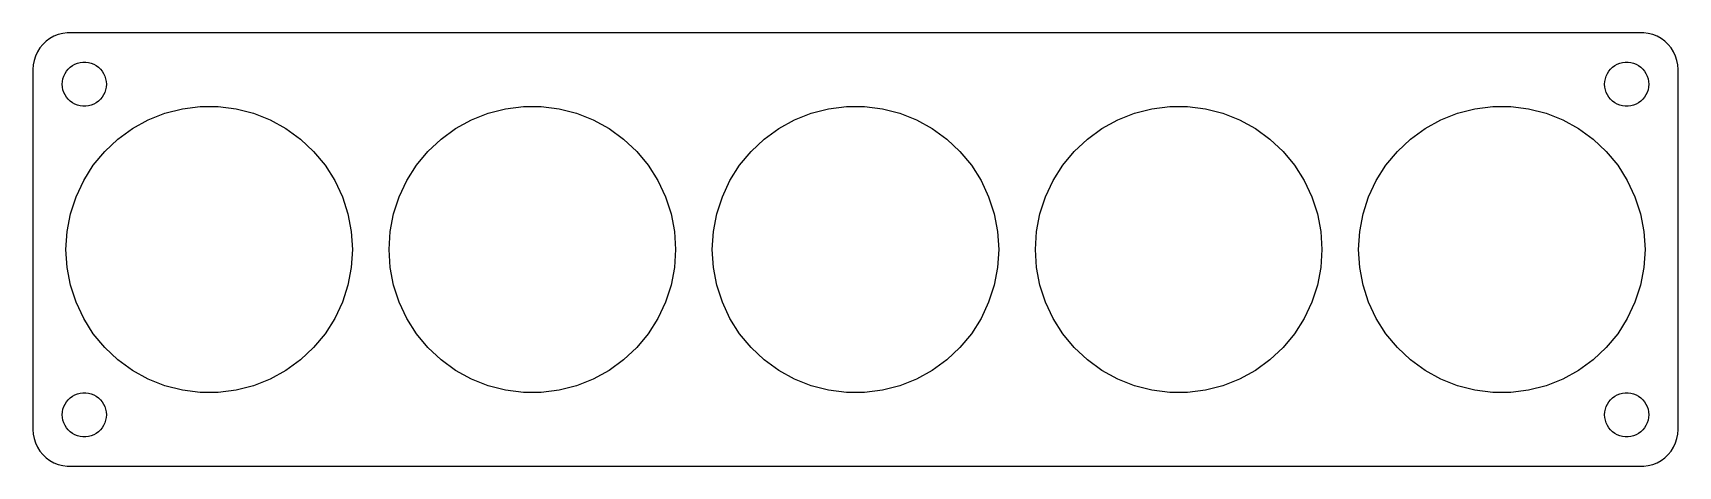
# Model space of a CAD drawing. Header units: metres. Extents: x -112 to 112, y -29 to 29.
import ezdxf

# ---------------------------------------------------------------- set-up
doc = ezdxf.new("R2010")
doc.units = ezdxf.units.M

msp = doc.modelspace()

# ---------------------------------------------------------------- linework, layer by layer
for p, q in [((-108.545, 29.2553), (-109.129, 29.0241)), ((-107.937, 29.4114), (-108.545, 29.2553)), ((-107.314, 29.4901), (-107.937, 29.4114)), ((107.314, 29.4901), (-107.314, 29.4901)), ((107.937, 29.4114), (107.314, 29.4901)), ((108.545, 29.2553), (107.937, 29.4114)), ((109.129, 29.0241), (108.545, 29.2553)), ((-111.382, 26.9088), (-111.649, 26.3406)), ((-111.045, 27.4389), (-111.382, 26.9088)), ((-110.645, 27.9227), (-111.045, 27.4389)), ((-110.187, 28.3526), (-110.645, 27.9227)), ((-109.679, 28.7216), (-110.187, 28.3526)), ((-109.129, 29.0241), (-109.679, 28.7216)), ((109.679, 28.7216), (109.129, 29.0241)), ((110.187, 28.3526), (109.679, 28.7216)), ((110.645, 27.9227), (110.187, 28.3526)), ((111.045, 27.4389), (110.645, 27.9227)), ((111.382, 26.9088), (111.045, 27.4389)), ((111.649, 26.3406), (111.382, 26.9088)), ((-111.961, 25.1267), (-112, 24.5)), ((-111.843, 25.7434), (-111.961, 25.1267)), ((-111.649, 26.3406), (-111.843, 25.7434)), ((-107.187, 24.5536), (-106.912, 24.8115)), ((-106.912, 24.8115), (-106.607, 25.033)), ((-106.607, 25.033), (-106.277, 25.2145)), ((-106.277, 25.2145), (-105.927, 25.3532)), ((-105.927, 25.3532), (-105.562, 25.4469)), ((-105.562, 25.4469), (-105.188, 25.4941)), ((-105.188, 25.4941), (-104.812, 25.4941)), ((-104.812, 25.4941), (-104.438, 25.4469)), ((-104.438, 25.4469), (-104.073, 25.3532)), ((-104.073, 25.3532), (-103.723, 25.2145)), ((-103.723, 25.2145), (-103.393, 25.033)), ((-103.393, 25.033), (-103.088, 24.8115)), ((-103.088, 24.8115), (-102.813, 24.5536)), ((102.813, 24.5536), (103.088, 24.8115)), ((103.088, 24.8115), (103.393, 25.033)), ((103.393, 25.033), (103.723, 25.2145)), ((103.723, 25.2145), (104.073, 25.3532)), ((104.073, 25.3532), (104.438, 25.4469)), ((104.438, 25.4469), (104.812, 25.4941)), ((104.812, 25.4941), (105.188, 25.4941)), ((105.188, 25.4941), (105.562, 25.4469)), ((105.562, 25.4469), (105.927, 25.3532)), ((105.927, 25.3532), (106.277, 25.2145)), ((106.277, 25.2145), (106.607, 25.033)), ((106.607, 25.033), (106.912, 24.8115)), ((106.912, 24.8115), (107.187, 24.5536)), ((111.843, 25.7434), (111.649, 26.3406)), ((111.961, 25.1267), (111.843, 25.7434)), ((112, 24.5), (111.961, 25.1267)), ((-112, 24.5), (-112, -24.5)), ((-108, 22.5), (-107.976, 22.876)), ((-107.976, 22.124), (-108, 22.5)), ((-107.976, 22.876), (-107.906, 23.2461)), ((-107.906, 23.2461), (-107.789, 23.6044)), ((-107.789, 23.6044), (-107.629, 23.9453)), ((-107.629, 23.9453), (-107.427, 24.2634)), ((-107.427, 24.2634), (-107.187, 24.5536)), ((-102.813, 24.5536), (-102.573, 24.2634)), ((-102.573, 24.2634), (-102.371, 23.9453)), ((-102.371, 23.9453), (-102.211, 23.6044)), ((-102.211, 23.6044), (-102.094, 23.2461)), ((-102.094, 23.2461), (-102.024, 22.876)), ((-102.024, 22.876), (-102, 22.5)), ((-102, 22.5), (-102.024, 22.124)), ((102, 22.5), (102.024, 22.876)), ((102.024, 22.124), (102, 22.5)), ((102.024, 22.876), (102.094, 23.2461)), ((102.094, 23.2461), (102.211, 23.6044)), ((102.211, 23.6044), (102.371, 23.9453)), ((102.371, 23.9453), (102.573, 24.2634)), ((102.573, 24.2634), (102.813, 24.5536)), ((107.187, 24.5536), (107.427, 24.2634)), ((107.427, 24.2634), (107.629, 23.9453)), ((107.629, 23.9453), (107.789, 23.6044)), ((107.789, 23.6044), (107.906, 23.2461)), ((107.906, 23.2461), (107.976, 22.876)), ((107.976, 22.876), (108, 22.5)), ((108, 22.5), (107.976, 22.124)), ((112, -24.5), (112, 24.5)), ((-107.906, 21.7539), (-107.976, 22.124)), ((-107.789, 21.3956), (-107.906, 21.7539)), ((-107.629, 21.0547), (-107.789, 21.3956)), ((-107.427, 20.7366), (-107.629, 21.0547)), ((-107.187, 20.4464), (-107.427, 20.7366)), ((-106.912, 20.1884), (-107.187, 20.4464)), ((-106.607, 19.967), (-106.912, 20.1884)), ((-103.088, 20.1884), (-103.393, 19.967)), ((-102.813, 20.4464), (-103.088, 20.1884)), ((-102.573, 20.7366), (-102.813, 20.4464)), ((-102.371, 21.0547), (-102.573, 20.7366)), ((-102.211, 21.3956), (-102.371, 21.0547)), ((-102.094, 21.7539), (-102.211, 21.3956)), ((-102.024, 22.124), (-102.094, 21.7539)), ((102.094, 21.7539), (102.024, 22.124)), ((102.211, 21.3956), (102.094, 21.7539)), ((102.371, 21.0547), (102.211, 21.3956)), ((102.573, 20.7366), (102.371, 21.0547)), ((102.813, 20.4464), (102.573, 20.7366)), ((103.088, 20.1884), (102.813, 20.4464)), ((103.393, 19.967), (103.088, 20.1884)), ((106.912, 20.1884), (106.607, 19.967)), ((107.187, 20.4464), (106.912, 20.1884)), ((107.427, 20.7366), (107.187, 20.4464)), ((107.629, 21.0547), (107.427, 20.7366)), ((107.789, 21.3956), (107.629, 21.0547)), ((107.906, 21.7539), (107.789, 21.3956)), ((107.976, 22.124), (107.906, 21.7539)), ((-106.277, 19.7855), (-106.607, 19.967)), ((-105.927, 19.6468), (-106.277, 19.7855)), ((-105.562, 19.5531), (-105.927, 19.6468)), ((-105.188, 19.5059), (-105.562, 19.5531)), ((-104.812, 19.5059), (-105.188, 19.5059)), ((-104.438, 19.5531), (-104.812, 19.5059)), ((-104.073, 19.6468), (-104.438, 19.5531)), ((-103.723, 19.7855), (-104.073, 19.6468)), ((-103.393, 19.967), (-103.723, 19.7855)), ((-96.3027, 17.6441), (-94.0258, 18.5456)), ((-94.0258, 18.5456), (-91.6539, 19.1546)), ((-91.6539, 19.1546), (-89.2244, 19.4615)), ((-89.2244, 19.4615), (-86.7756, 19.4615)), ((-86.7756, 19.4615), (-84.3461, 19.1546)), ((-84.3461, 19.1546), (-81.9742, 18.5456)), ((-81.9742, 18.5456), (-79.6973, 17.6441)), ((-52.3027, 17.6441), (-50.0258, 18.5456)), ((-50.0258, 18.5456), (-47.6539, 19.1546)), ((-47.6539, 19.1546), (-45.2244, 19.4615)), ((-45.2244, 19.4615), (-42.7756, 19.4615)), ((-42.7756, 19.4615), (-40.3461, 19.1546)), ((-40.3461, 19.1546), (-37.9742, 18.5456)), ((-37.9742, 18.5456), (-35.6973, 17.6441)), ((-8.30269, 17.6441), (-6.02582, 18.5456)), ((-6.02582, 18.5456), (-3.65393, 19.1546)), ((-3.65393, 19.1546), (-1.22441, 19.4615)), ((-1.22441, 19.4615), (1.22441, 19.4615)), ((1.22441, 19.4615), (3.65393, 19.1546)), ((3.65393, 19.1546), (6.02582, 18.5456)), ((6.02582, 18.5456), (8.30269, 17.6441)), ((35.6973, 17.6441), (37.9742, 18.5456)), ((37.9742, 18.5456), (40.3461, 19.1546)), ((40.3461, 19.1546), (42.7756, 19.4615)), ((42.7756, 19.4615), (45.2244, 19.4615)), ((45.2244, 19.4615), (47.6539, 19.1546)), ((47.6539, 19.1546), (50.0258, 18.5456)), ((50.0258, 18.5456), (52.3027, 17.6441)), ((79.6973, 17.6441), (81.9742, 18.5456)), ((81.9742, 18.5456), (84.3461, 19.1546)), ((84.3461, 19.1546), (86.7756, 19.4615)), ((86.7756, 19.4615), (89.2244, 19.4615)), ((89.2244, 19.4615), (91.6539, 19.1546)), ((91.6539, 19.1546), (94.0258, 18.5456)), ((94.0258, 18.5456), (96.3027, 17.6441)), ((103.723, 19.7855), (103.393, 19.967)), ((104.073, 19.6468), (103.723, 19.7855)), ((104.438, 19.5531), (104.073, 19.6468)), ((104.812, 19.5059), (104.438, 19.5531)), ((105.188, 19.5059), (104.812, 19.5059)), ((105.562, 19.5531), (105.188, 19.5059)), ((105.927, 19.6468), (105.562, 19.5531)), ((106.277, 19.7855), (105.927, 19.6468)), ((106.607, 19.967), (106.277, 19.7855)), ((-100.43, 15.025), (-98.4486, 16.4644)), ((-98.4486, 16.4644), (-96.3027, 17.6441)), ((-79.6973, 17.6441), (-77.5514, 16.4644)), ((-77.5514, 16.4644), (-75.5702, 15.025)), ((-56.4298, 15.025), (-54.4486, 16.4644)), ((-54.4486, 16.4644), (-52.3027, 17.6441)), ((-35.6973, 17.6441), (-33.5514, 16.4644)), ((-33.5514, 16.4644), (-31.5702, 15.025)), ((-12.4298, 15.025), (-10.4486, 16.4644)), ((-10.4486, 16.4644), (-8.30269, 17.6441)), ((8.30269, 17.6441), (10.4486, 16.4644)), ((10.4486, 16.4644), (12.4298, 15.025)), ((31.5702, 15.025), (33.5514, 16.4644)), ((33.5514, 16.4644), (35.6973, 17.6441)), ((52.3027, 17.6441), (54.4486, 16.4644)), ((54.4486, 16.4644), (56.4298, 15.025)), ((75.5702, 15.025), (77.5514, 16.4644)), ((77.5514, 16.4644), (79.6973, 17.6441)), ((96.3027, 17.6441), (98.4486, 16.4644)), ((98.4486, 16.4644), (100.43, 15.025)), ((-102.215, 13.3487), (-100.43, 15.025)), ((-75.5702, 15.025), (-73.7851, 13.3487)), ((-58.2149, 13.3487), (-56.4298, 15.025)), ((-31.5702, 15.025), (-29.7851, 13.3487)), ((-14.2149, 13.3487), (-12.4298, 15.025)), ((12.4298, 15.025), (14.2149, 13.3487)), ((29.7851, 13.3487), (31.5702, 15.025)), ((56.4298, 15.025), (58.2149, 13.3487)), ((73.7851, 13.3487), (75.5702, 15.025)), ((100.43, 15.025), (102.215, 13.3487)), ((-105.088, 9.3942), (-103.776, 11.4618)), ((-103.776, 11.4618), (-102.215, 13.3487)), ((-73.7851, 13.3487), (-72.2242, 11.4618)), ((-72.2242, 11.4618), (-70.912, 9.3942)), ((-61.088, 9.3942), (-59.7758, 11.4618)), ((-59.7758, 11.4618), (-58.2149, 13.3487)), ((-29.7851, 13.3487), (-28.2242, 11.4618)), ((-28.2242, 11.4618), (-26.912, 9.3942)), ((-17.088, 9.3942), (-15.7758, 11.4618)), ((-15.7758, 11.4618), (-14.2149, 13.3487)), ((14.2149, 13.3487), (15.7758, 11.4618)), ((15.7758, 11.4618), (17.088, 9.3942)), ((26.912, 9.3942), (28.2242, 11.4618)), ((28.2242, 11.4618), (29.7851, 13.3487)), ((58.2149, 13.3487), (59.7758, 11.4618)), ((59.7758, 11.4618), (61.088, 9.3942)), ((70.912, 9.3942), (72.2242, 11.4618)), ((72.2242, 11.4618), (73.7851, 13.3487)), ((102.215, 13.3487), (103.776, 11.4618)), ((103.776, 11.4618), (105.088, 9.3942)), ((-106.131, 7.17842), (-105.088, 9.3942)), ((-70.912, 9.3942), (-69.8694, 7.17842)), ((-62.1306, 7.17842), (-61.088, 9.3942)), ((-26.912, 9.3942), (-25.8694, 7.17842)), ((-18.1306, 7.17842), (-17.088, 9.3942)), ((17.088, 9.3942), (18.1306, 7.17842)), ((25.8694, 7.17842), (26.912, 9.3942)), ((61.088, 9.3942), (62.1306, 7.17842)), ((69.8694, 7.17842), (70.912, 9.3942)), ((105.088, 9.3942), (106.131, 7.17842)), ((-106.887, 4.84944), (-106.131, 7.17842)), ((-69.8694, 7.17842), (-69.1126, 4.84944)), ((-62.8874, 4.84944), (-62.1306, 7.17842)), ((-25.8694, 7.17842), (-25.1126, 4.84944)), ((-18.8874, 4.84944), (-18.1306, 7.17842)), ((18.1306, 7.17842), (18.8874, 4.84944)), ((25.1126, 4.84944), (25.8694, 7.17842)), ((62.1306, 7.17842), (62.8874, 4.84944)), ((69.1126, 4.84944), (69.8694, 7.17842)), ((106.131, 7.17842), (106.887, 4.84944)), ((-107.346, 2.44398), (-106.887, 4.84944)), ((-69.1126, 4.84944), (-68.6538, 2.44398)), ((-63.3462, 2.44398), (-62.8874, 4.84944)), ((-25.1126, 4.84944), (-24.6538, 2.44398)), ((-19.3462, 2.44398), (-18.8874, 4.84944)), ((18.8874, 4.84944), (19.3462, 2.44398)), ((24.6538, 2.44398), (25.1126, 4.84944)), ((62.8874, 4.84944), (63.3462, 2.44398)), ((68.6538, 2.44398), (69.1126, 4.84944)), ((106.887, 4.84944), (107.346, 2.44398)), ((-107.5, 0), (-107.346, 2.44398)), ((-68.6538, 2.44398), (-68.5, 0)), ((-63.5, 0), (-63.3462, 2.44398)), ((-24.6538, 2.44398), (-24.5, 0)), ((-19.5, 0), (-19.3462, 2.44398)), ((19.3462, 2.44398), (19.5, 0)), ((24.5, 0), (24.6538, 2.44398)), ((63.3462, 2.44398), (63.5, 0)), ((68.5, 0), (68.6538, 2.44398)), ((107.346, 2.44398), (107.5, 0)), ((-107.346, -2.44398), (-107.5, 0)), ((-68.5, 0), (-68.6538, -2.44398)), ((-63.3462, -2.44398), (-63.5, 0)), ((-24.5, 0), (-24.6538, -2.44398)), ((-19.3462, -2.44398), (-19.5, 0)), ((19.5, 0), (19.3462, -2.44398)), ((24.6538, -2.44398), (24.5, 0)), ((63.5, 0), (63.3462, -2.44398)), ((68.6538, -2.44398), (68.5, 0)), ((107.5, 0), (107.346, -2.44398)), ((-106.887, -4.84944), (-107.346, -2.44398)), ((-68.6538, -2.44398), (-69.1126, -4.84944)), ((-62.8874, -4.84944), (-63.3462, -2.44398)), ((-24.6538, -2.44398), (-25.1126, -4.84944)), ((-18.8874, -4.84944), (-19.3462, -2.44398)), ((19.3462, -2.44398), (18.8874, -4.84944)), ((25.1126, -4.84944), (24.6538, -2.44398)), ((63.3462, -2.44398), (62.8874, -4.84944)), ((69.1126, -4.84944), (68.6538, -2.44398)), ((107.346, -2.44398), (106.887, -4.84944)), ((-106.131, -7.17842), (-106.887, -4.84944)), ((-69.1126, -4.84944), (-69.8694, -7.17842)), ((-62.1306, -7.17842), (-62.8874, -4.84944)), ((-25.1126, -4.84944), (-25.8694, -7.17842)), ((-18.1306, -7.17842), (-18.8874, -4.84944)), ((18.8874, -4.84944), (18.1306, -7.17842)), ((25.8694, -7.17842), (25.1126, -4.84944)), ((62.8874, -4.84944), (62.1306, -7.17842)), ((69.8694, -7.17842), (69.1126, -4.84944)), ((106.887, -4.84944), (106.131, -7.17842)), ((-105.088, -9.3942), (-106.131, -7.17842)), ((-69.8694, -7.17842), (-70.912, -9.3942)), ((-61.088, -9.3942), (-62.1306, -7.17842)), ((-25.8694, -7.17842), (-26.912, -9.3942)), ((-17.088, -9.3942), (-18.1306, -7.17842)), ((18.1306, -7.17842), (17.088, -9.3942)), ((26.912, -9.3942), (25.8694, -7.17842)), ((62.1306, -7.17842), (61.088, -9.3942)), ((70.912, -9.3942), (69.8694, -7.17842)), ((106.131, -7.17842), (105.088, -9.3942)), ((-103.776, -11.4618), (-105.088, -9.3942)), ((-70.912, -9.3942), (-72.2242, -11.4618)), ((-59.7758, -11.4618), (-61.088, -9.3942)), ((-26.912, -9.3942), (-28.2242, -11.4618)), ((-15.7758, -11.4618), (-17.088, -9.3942)), ((17.088, -9.3942), (15.7758, -11.4618)), ((28.2242, -11.4618), (26.912, -9.3942)), ((61.088, -9.3942), (59.7758, -11.4618)), ((72.2242, -11.4618), (70.912, -9.3942)), ((105.088, -9.3942), (103.776, -11.4618)), ((-102.215, -13.3487), (-103.776, -11.4618)), ((-100.43, -15.025), (-102.215, -13.3487)), ((-73.7851, -13.3487), (-75.5702, -15.025)), ((-72.2242, -11.4618), (-73.7851, -13.3487)), ((-58.2149, -13.3487), (-59.7758, -11.4618)), ((-56.4298, -15.025), (-58.2149, -13.3487)), ((-29.7851, -13.3487), (-31.5702, -15.025)), ((-28.2242, -11.4618), (-29.7851, -13.3487)), ((-14.2149, -13.3487), (-15.7758, -11.4618)), ((-12.4298, -15.025), (-14.2149, -13.3487)), ((14.2149, -13.3487), (12.4298, -15.025)), ((15.7758, -11.4618), (14.2149, -13.3487)), ((29.7851, -13.3487), (28.2242, -11.4618)), ((31.5702, -15.025), (29.7851, -13.3487)), ((58.2149, -13.3487), (56.4298, -15.025)), ((59.7758, -11.4618), (58.2149, -13.3487)), ((73.7851, -13.3487), (72.2242, -11.4618)), ((75.5702, -15.025), (73.7851, -13.3487)), ((102.215, -13.3487), (100.43, -15.025)), ((103.776, -11.4618), (102.215, -13.3487)), ((-98.4486, -16.4644), (-100.43, -15.025)), ((-75.5702, -15.025), (-77.5514, -16.4644)), ((-54.4486, -16.4644), (-56.4298, -15.025)), ((-31.5702, -15.025), (-33.5514, -16.4644)), ((-10.4486, -16.4644), (-12.4298, -15.025)), ((12.4298, -15.025), (10.4486, -16.4644)), ((33.5514, -16.4644), (31.5702, -15.025)), ((56.4298, -15.025), (54.4486, -16.4644)), ((77.5514, -16.4644), (75.5702, -15.025)), ((100.43, -15.025), (98.4486, -16.4644)), ((-96.3027, -17.6441), (-98.4486, -16.4644)), ((-94.0258, -18.5456), (-96.3027, -17.6441)), ((-79.6973, -17.6441), (-81.9742, -18.5456)), ((-77.5514, -16.4644), (-79.6973, -17.6441)), ((-52.3027, -17.6441), (-54.4486, -16.4644)), ((-50.0258, -18.5456), (-52.3027, -17.6441)), ((-35.6973, -17.6441), (-37.9742, -18.5456)), ((-33.5514, -16.4644), (-35.6973, -17.6441)), ((-8.30269, -17.6441), (-10.4486, -16.4644)), ((-6.02582, -18.5456), (-8.30269, -17.6441)), ((8.30269, -17.6441), (6.02582, -18.5456)), ((10.4486, -16.4644), (8.30269, -17.6441)), ((35.6973, -17.6441), (33.5514, -16.4644)), ((37.9742, -18.5456), (35.6973, -17.6441)), ((52.3027, -17.6441), (50.0258, -18.5456)), ((54.4486, -16.4644), (52.3027, -17.6441)), ((79.6973, -17.6441), (77.5514, -16.4644)), ((81.9742, -18.5456), (79.6973, -17.6441)), ((96.3027, -17.6441), (94.0258, -18.5456)), ((98.4486, -16.4644), (96.3027, -17.6441)), ((-106.912, -20.1884), (-106.607, -19.967)), ((-106.607, -19.967), (-106.277, -19.7855)), ((-106.277, -19.7855), (-105.927, -19.6468)), ((-105.927, -19.6468), (-105.562, -19.5531)), ((-105.562, -19.5531), (-105.188, -19.5059)), ((-105.188, -19.5059), (-104.812, -19.5059)), ((-104.812, -19.5059), (-104.438, -19.5531)), ((-104.438, -19.5531), (-104.073, -19.6468)), ((-104.073, -19.6468), (-103.723, -19.7855)), ((-103.723, -19.7855), (-103.393, -19.967)), ((-103.393, -19.967), (-103.088, -20.1884)), ((-91.6539, -19.1546), (-94.0258, -18.5456)), ((-89.2244, -19.4615), (-91.6539, -19.1546)), ((-86.7756, -19.4615), (-89.2244, -19.4615)), ((-84.3461, -19.1546), (-86.7756, -19.4615)), ((-81.9742, -18.5456), (-84.3461, -19.1546)), ((-47.6539, -19.1546), (-50.0258, -18.5456)), ((-45.2244, -19.4615), (-47.6539, -19.1546)), ((-42.7756, -19.4615), (-45.2244, -19.4615)), ((-40.3461, -19.1546), (-42.7756, -19.4615)), ((-37.9742, -18.5456), (-40.3461, -19.1546)), ((-3.65393, -19.1546), (-6.02582, -18.5456)), ((-1.22441, -19.4615), (-3.65393, -19.1546)), ((1.22441, -19.4615), (-1.22441, -19.4615)), ((3.65393, -19.1546), (1.22441, -19.4615)), ((6.02582, -18.5456), (3.65393, -19.1546)), ((40.3461, -19.1546), (37.9742, -18.5456)), ((42.7756, -19.4615), (40.3461, -19.1546)), ((45.2244, -19.4615), (42.7756, -19.4615)), ((47.6539, -19.1546), (45.2244, -19.4615)), ((50.0258, -18.5456), (47.6539, -19.1546)), ((84.3461, -19.1546), (81.9742, -18.5456)), ((86.7756, -19.4615), (84.3461, -19.1546)), ((89.2244, -19.4615), (86.7756, -19.4615)), ((91.6539, -19.1546), (89.2244, -19.4615)), ((94.0258, -18.5456), (91.6539, -19.1546)), ((103.088, -20.1884), (103.393, -19.967)), ((103.393, -19.967), (103.723, -19.7855)), ((103.723, -19.7855), (104.073, -19.6468)), ((104.073, -19.6468), (104.438, -19.5531)), ((104.438, -19.5531), (104.812, -19.5059)), ((104.812, -19.5059), (105.188, -19.5059)), ((105.188, -19.5059), (105.562, -19.5531)), ((105.562, -19.5531), (105.927, -19.6468)), ((105.927, -19.6468), (106.277, -19.7855)), ((106.277, -19.7855), (106.607, -19.967)), ((106.607, -19.967), (106.912, -20.1884)), ((-108, -22.5), (-107.976, -22.124)), ((-107.976, -22.124), (-107.906, -21.7539)), ((-107.906, -21.7539), (-107.789, -21.3956)), ((-107.789, -21.3956), (-107.629, -21.0547)), ((-107.629, -21.0547), (-107.427, -20.7366)), ((-107.427, -20.7366), (-107.187, -20.4464)), ((-107.187, -20.4464), (-106.912, -20.1884)), ((-103.088, -20.1884), (-102.813, -20.4464)), ((-102.813, -20.4464), (-102.573, -20.7366)), ((-102.573, -20.7366), (-102.371, -21.0547)), ((-102.371, -21.0547), (-102.211, -21.3956)), ((-102.211, -21.3956), (-102.094, -21.7539)), ((-102.094, -21.7539), (-102.024, -22.124)), ((-102.024, -22.124), (-102, -22.5)), ((102, -22.5), (102.024, -22.124)), ((102.024, -22.124), (102.094, -21.7539)), ((102.094, -21.7539), (102.211, -21.3956)), ((102.211, -21.3956), (102.371, -21.0547)), ((102.371, -21.0547), (102.573, -20.7366)), ((102.573, -20.7366), (102.813, -20.4464)), ((102.813, -20.4464), (103.088, -20.1884)), ((106.912, -20.1884), (107.187, -20.4464)), ((107.187, -20.4464), (107.427, -20.7366)), ((107.427, -20.7366), (107.629, -21.0547)), ((107.629, -21.0547), (107.789, -21.3956)), ((107.789, -21.3956), (107.906, -21.7539)), ((107.906, -21.7539), (107.976, -22.124)), ((107.976, -22.124), (108, -22.5)), ((-112, -24.5), (-111.961, -25.1267)), ((-107.976, -22.876), (-108, -22.5)), ((-107.906, -23.2461), (-107.976, -22.876)), ((-107.789, -23.6044), (-107.906, -23.2461)), ((-107.629, -23.9453), (-107.789, -23.6044)), ((-107.427, -24.2634), (-107.629, -23.9453)), ((-107.187, -24.5536), (-107.427, -24.2634)), ((-106.912, -24.8115), (-107.187, -24.5536)), ((-102.813, -24.5536), (-103.088, -24.8115)), ((-102.573, -24.2634), (-102.813, -24.5536)), ((-102.371, -23.9453), (-102.573, -24.2634)), ((-102.211, -23.6044), (-102.371, -23.9453)), ((-102.094, -23.2461), (-102.211, -23.6044)), ((-102.024, -22.876), (-102.094, -23.2461)), ((-102, -22.5), (-102.024, -22.876)), ((102.024, -22.876), (102, -22.5)), ((102.094, -23.2461), (102.024, -22.876)), ((102.211, -23.6044), (102.094, -23.2461)), ((102.371, -23.9453), (102.211, -23.6044)), ((102.573, -24.2634), (102.371, -23.9453)), ((102.813, -24.5536), (102.573, -24.2634)), ((103.088, -24.8115), (102.813, -24.5536)), ((107.187, -24.5536), (106.912, -24.8115)), ((107.427, -24.2634), (107.187, -24.5536)), ((107.629, -23.9453), (107.427, -24.2634)), ((107.789, -23.6044), (107.629, -23.9453)), ((107.906, -23.2461), (107.789, -23.6044)), ((107.976, -22.876), (107.906, -23.2461)), ((108, -22.5), (107.976, -22.876)), ((111.961, -25.1267), (112, -24.5)), ((-111.961, -25.1267), (-111.843, -25.7434)), ((-111.843, -25.7434), (-111.649, -26.3406)), ((-111.649, -26.3406), (-111.382, -26.9088)), ((-106.607, -25.033), (-106.912, -24.8115)), ((-106.277, -25.2145), (-106.607, -25.033)), ((-105.927, -25.3532), (-106.277, -25.2145)), ((-105.562, -25.4469), (-105.927, -25.3532)), ((-105.188, -25.4941), (-105.562, -25.4469)), ((-104.812, -25.4941), (-105.188, -25.4941)), ((-104.438, -25.4469), (-104.812, -25.4941)), ((-104.073, -25.3532), (-104.438, -25.4469)), ((-103.723, -25.2145), (-104.073, -25.3532)), ((-103.393, -25.033), (-103.723, -25.2145)), ((-103.088, -24.8115), (-103.393, -25.033)), ((103.393, -25.033), (103.088, -24.8115)), ((103.723, -25.2145), (103.393, -25.033)), ((104.073, -25.3532), (103.723, -25.2145)), ((104.438, -25.4469), (104.073, -25.3532)), ((104.812, -25.4941), (104.438, -25.4469)), ((105.188, -25.4941), (104.812, -25.4941)), ((105.562, -25.4469), (105.188, -25.4941)), ((105.927, -25.3532), (105.562, -25.4469)), ((106.277, -25.2145), (105.927, -25.3532)), ((106.607, -25.033), (106.277, -25.2145)), ((106.912, -24.8115), (106.607, -25.033)), ((111.382, -26.9088), (111.649, -26.3406)), ((111.649, -26.3406), (111.843, -25.7434)), ((111.843, -25.7434), (111.961, -25.1267)), ((-111.382, -26.9088), (-111.045, -27.4389)), ((-111.045, -27.4389), (-110.645, -27.9227)), ((-110.645, -27.9227), (-110.187, -28.3526)), ((-110.187, -28.3526), (-109.679, -28.7216)), ((-109.679, -28.7216), (-109.129, -29.0241)), ((-109.129, -29.0241), (-108.545, -29.2553)), ((108.545, -29.2553), (109.129, -29.0241)), ((109.129, -29.0241), (109.679, -28.7216)), ((109.679, -28.7216), (110.187, -28.3526)), ((110.187, -28.3526), (110.645, -27.9227)), ((110.645, -27.9227), (111.045, -27.4389)), ((111.045, -27.4389), (111.382, -26.9088)), ((-108.545, -29.2553), (-107.937, -29.4114)), ((-107.937, -29.4114), (-107.314, -29.4901)), ((-107.314, -29.4901), (107.314, -29.4901)), ((107.314, -29.4901), (107.937, -29.4114)), ((107.937, -29.4114), (108.545, -29.2553))]:
    msp.add_line(p, q)

doc.saveas('drawing.dxf')
